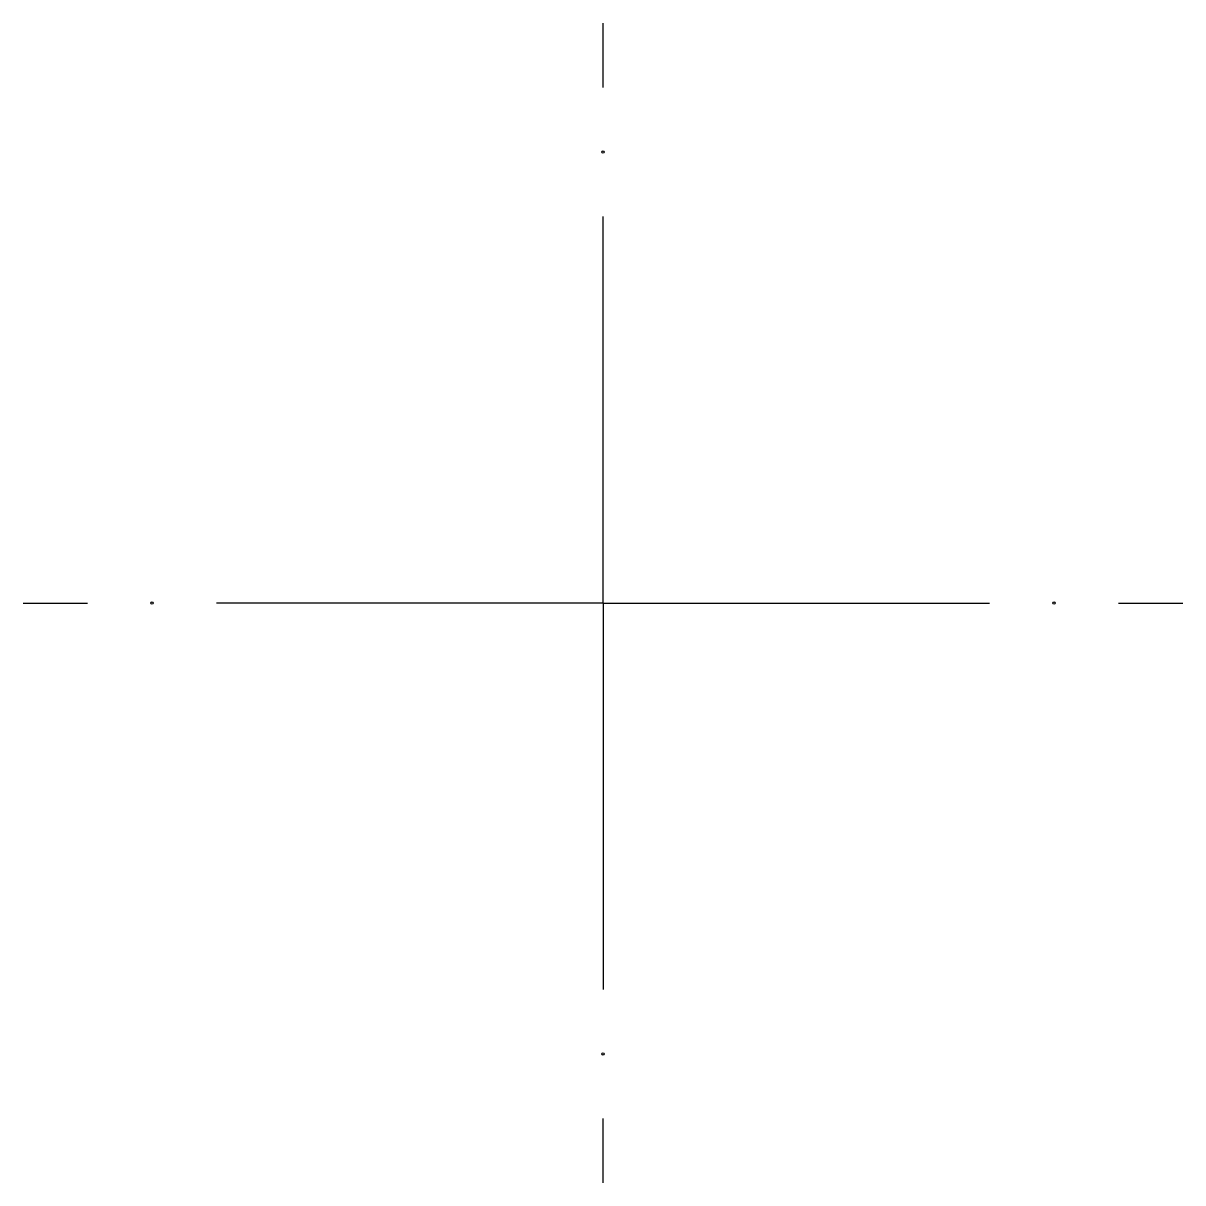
# Model space of a CAD drawing. Header units: millimetres. Extents: x -45 to 45, y -45 to 45.
import ezdxf

# ---------------------------------------------------------------- set-up
doc = ezdxf.new("R2010")
doc.units = ezdxf.units.MM
doc.layers.get('0').update_dxf_attribs({"linetype": 'CONTINUOUS'})

msp = doc.modelspace()

# ---------------------------------------------------------------- linework, layer by layer
for p, q in [((0, 40), (0, 45)), ((0, 0), (0, 30)), ((-45, 0), (-40, 0)), ((0, 0), (-30, 0)), ((0, 0), (30, 0)), ((0, 0), (0, -30)), ((40, 0), (45, 0)), ((0, -45), (0, -40))]:
    msp.add_line(p, q)
for centre in [(0, 35), (-35, 0), (35, 0), (0, -35)]:
    msp.add_circle(centre, 0.1)

doc.saveas('drawing.dxf')
